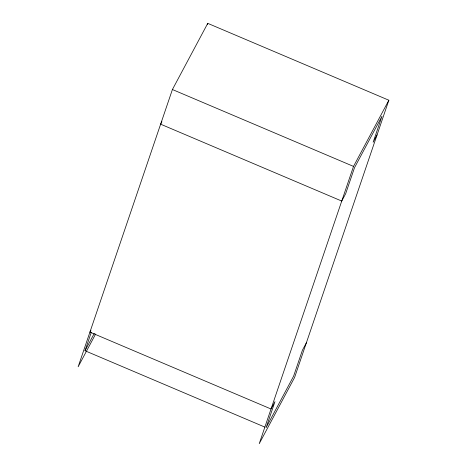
<?xml version="1.0" encoding="UTF-8"?>
<svg xmlns="http://www.w3.org/2000/svg" width="467" height="467" viewBox="0 0 467 467"><rect width="100%" height="100%" fill="white"/><g stroke="black" fill="none" stroke-linecap="round" stroke-linejoin="round"><path stroke-width="0.7" d="M388.853 100.23L353.519 166.404L259.249 443.65L294.584 377.476L388.853 100.23L207.751 23.35L172.416 89.524L78.147 366.77L95.642 334.004M264.783 427.066L85.017 350.752L91.299 332.288M207.284 24.71L207.751 23.35M161.938 121.729L160.63 124.181L341.739 201.061L345.662 193.706L354.5 167.717L381.983 116.248L373.145 142.237L377.067 134.887M90.913 330.274L89.933 332.113L271.035 408.993L274.964 401.643L266.126 427.632L293.603 376.163L302.441 350.174L306.37 342.819M85.017 350.752L94.293 333.38M172.416 89.524L353.519 166.404"/></g></svg>
